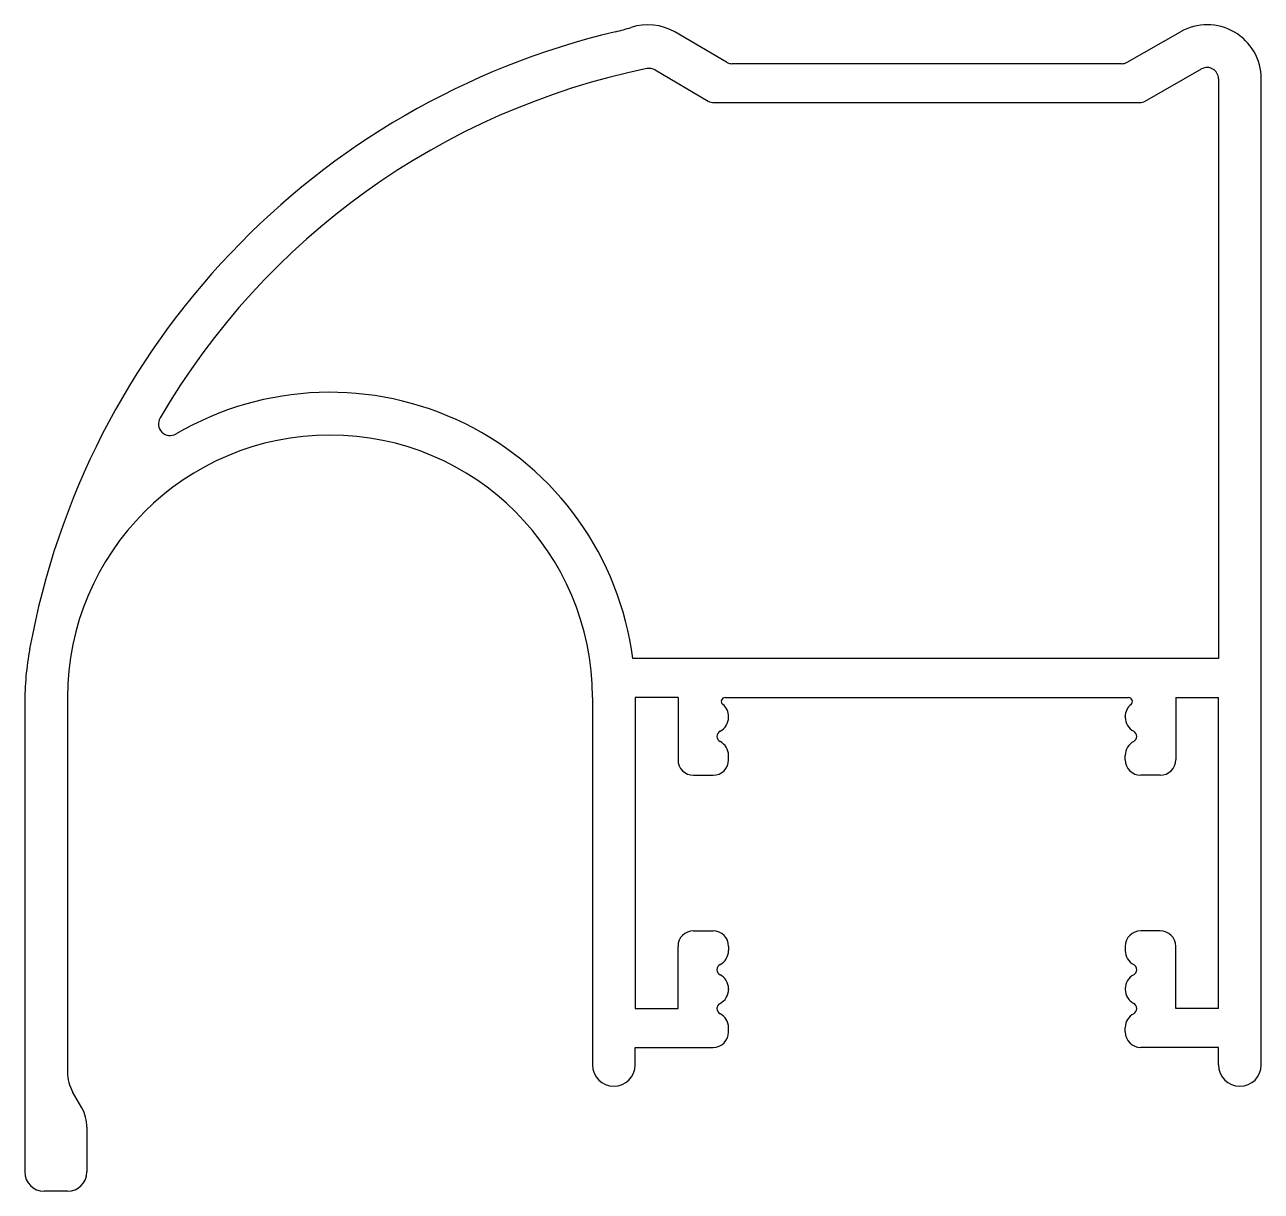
# Model space of a CAD drawing. Extents: x 272.5 to 304.3, y 774.5 to 804.5.
import ezdxf

# ---------------------------------------------------------------- set-up
doc = ezdxf.new("R2010")
doc.units = 0
doc.layers.get('0').update_dxf_attribs({"linetype": 'CONTINUOUS'})

msp = doc.modelspace()

# ---------------------------------------------------------------- linework, layer by layer
for p, q in [((290.561, 803.53), (289.232, 804.307)), ((300.864, 803.53), (302.234, 804.311)), ((288.725, 803.33), (290.09, 802.531)), ((300.715, 803.49), (290.71, 803.49)), ((301.331, 802.53), (302.779, 803.355)), ((303.213, 803.103), (303.213, 788.19)), ((304.313, 777.74), (304.313, 803.103)), ((290.241, 802.49), (301.182, 802.49)), ((303.213, 788.19), (288.149, 788.19)), ((273.613, 787.19), (273.613, 777.546)), ((287.113, 787.19), (287.113, 777.74)), ((288.213, 787.19), (288.213, 779.19)), ((289.313, 787.19), (288.213, 787.19)), ((289.313, 787.19), (289.313, 785.59)), ((290.526, 787.19), (300.9, 787.19)), ((302.113, 787.19), (303.213, 787.19)), ((302.113, 787.19), (302.113, 785.59)), ((303.213, 779.19), (303.213, 787.19)), ((272.513, 787.031), (272.513, 774.99)), ((290.613, 786.68), (290.613, 786.701)), ((300.813, 786.68), (300.813, 786.701)), ((290.613, 785.59), (290.613, 785.701)), ((300.813, 785.59), (300.813, 785.701)), ((289.713, 785.19), (290.213, 785.19)), ((301.713, 785.19), (301.213, 785.19)), ((289.713, 781.19), (290.213, 781.19)), ((301.713, 781.19), (301.213, 781.19)), ((289.313, 779.19), (289.313, 780.79)), ((290.613, 780.79), (290.613, 780.68)), ((300.813, 780.79), (300.813, 780.68)), ((302.113, 779.19), (302.113, 780.79)), ((290.613, 779.701), (290.613, 779.68)), ((300.813, 779.701), (300.813, 779.68)), ((288.213, 779.19), (289.313, 779.19)), ((303.213, 779.19), (302.113, 779.19)), ((290.613, 778.59), (290.613, 778.701)), ((300.813, 778.59), (300.813, 778.701)), ((288.213, 777.74), (288.213, 778.19)), ((288.213, 778.19), (290.213, 778.19)), ((303.213, 778.19), (301.213, 778.19)), ((303.213, 777.74), (303.213, 778.19)), ((273.982, 776.633), (273.744, 777.051)), ((274.113, 776.138), (274.113, 774.99)), ((273.613, 774.49), (273.013, 774.49))]:
    msp.add_line(p, q)
for centre, radius, start, end in [((292.315, 784.851), 20, 103.3214, 169.6629), ((286.555, 809.178), 5, 283.3214, 288.0681), ((288.537, 803.103), 1.39, 60.0076, 108.0681), ((302.922, 803.103), 1.39, 0.0151, 119.683), ((292.315, 784.851), 18.9, 101.607, 149.7261), ((288.573, 803.071), 0.3, 59.6852, 101.607), ((290.71, 803.79), 0.3, 240.3094, 270), ((300.715, 803.79), 0.3, 270, 299.6906), ((302.922, 803.103), 0.29, 0.0151, 119.683), ((290.241, 802.79), 0.3, 239.6852, 270), ((301.182, 802.79), 0.3, 270, 299.6906), ((280.363, 787.19), 7.85, 7.3187, 120.2897), ((276.252, 794.228), 0.3, 149.7261, 300.2897), ((280.363, 787.19), 6.75, 0, 180), ((280.363, 787.031), 7.85, 169.6629, 180), ((290.526, 787.09), 0.1, 90, 231.2419), ((300.9, 787.09), 0.1, 308.7581, 90), ((290.213, 786.701), 0.4, 360, 51.2419), ((301.213, 786.701), 0.4, 128.7581, 180), ((290.213, 786.68), 0.4, 297.0357, 0), ((301.213, 786.68), 0.4, 180, 242.9643), ((290.463, 786.19), 0.15, 117.0357, 242.9643), ((300.963, 786.19), 0.15, 297.0357, 62.9643), ((290.213, 785.701), 0.4, 360, 62.9643), ((301.213, 785.701), 0.4, 117.0357, 180), ((289.713, 785.59), 0.4, 180, 270), ((290.213, 785.59), 0.4, 270, 0), ((301.213, 785.59), 0.4, 180, 270), ((301.713, 785.59), 0.4, 270, 0), ((289.713, 780.79), 0.4, 90, 180), ((290.213, 780.79), 0.4, 0, 90), ((301.213, 780.79), 0.4, 90, 180), ((301.713, 780.79), 0.4, 0, 90), ((290.213, 780.68), 0.4, 297.0357, 360), ((301.213, 780.68), 0.4, 180, 242.9643), ((290.463, 780.19), 0.15, 117.0357, 242.9643), ((290.213, 779.701), 0.4, 0, 62.9643), ((301.213, 779.701), 0.4, 117.0357, 180), ((300.963, 780.19), 0.15, 297.0357, 62.9643), ((290.213, 779.68), 0.4, 297.0357, 360), ((301.213, 779.68), 0.4, 180, 242.9643), ((290.463, 779.19), 0.15, 117.0357, 242.9643), ((300.963, 779.19), 0.15, 297.0357, 62.9643), ((290.213, 778.701), 0.4, 0, 62.9643), ((301.213, 778.701), 0.4, 117.0357, 180), ((290.213, 778.59), 0.4, 270, 0), ((301.213, 778.59), 0.4, 180, 270), ((274.613, 777.546), 1, 180, 209.6483), ((287.663, 777.74), 0.55, 180, 0), ((303.763, 777.74), 0.55, 180, 0), ((273.113, 776.138), 1, 0, 29.6483), ((273.013, 774.99), 0.5, 180, 270), ((273.613, 774.99), 0.5, 270, 0)]:
    msp.add_arc(centre, radius, start, end)

doc.saveas('drawing.dxf')
